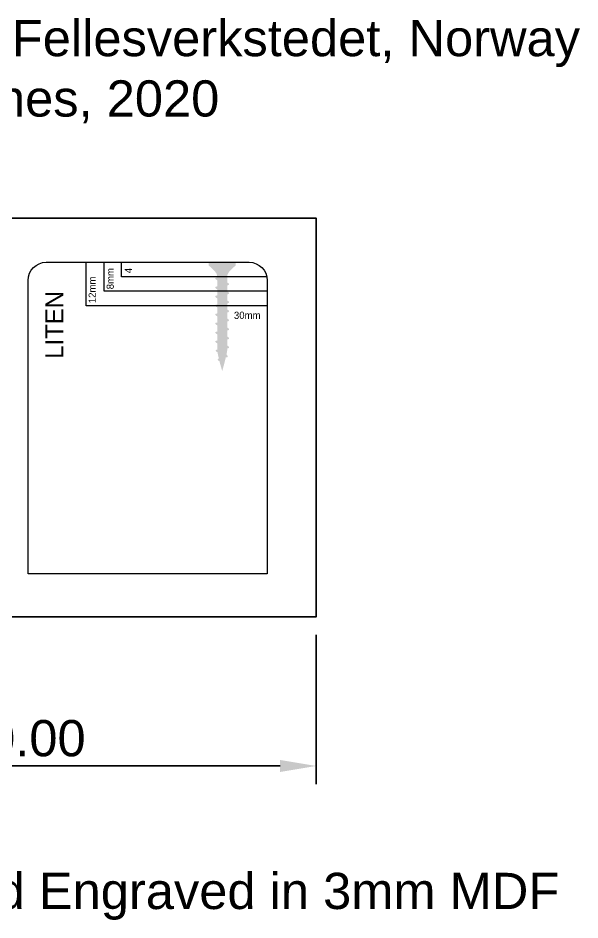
# Model space of a CAD drawing. Header units: millimetres. Extents: x 46 to 1645, y 62 to 1143.
# Drawn here: x 1470.6 to 1625.6, y 62.3 to 311.3 of the extents above; entities that cross this region are included whole.
import ezdxf

# ---------------------------------------------------------------- set-up
doc = ezdxf.new("R2010")
doc.units = ezdxf.units.MM
doc.layers.add('CNC cut', color=142, linetype='Continuous', true_color=0x00a3b8)
doc.layers.add('Default', color=18, linetype='Continuous', true_color=0x000000)
doc.styles.add('Arial Regular', font='arial.ttf')
doc.styles.add('Ebisu Regular', font='')
doc.styles.get('Ebisu Regular').set_extended_font_data('Ebisu')
doc.dimstyles.new('Default', dxfattribs={"dimscale": 10, "dimtxt": 1, "dimasz": 1, "dimexe": 0.5, "dimexo": 0.5, "dimgap": 0.25, "dimtad": 1, "dimtoh": 1, "dimzin": 1, "dimdsep": 46, "dimtxsty": 'Arial Regular', "dimcen": 0.5, "dimazin": 1, "dimtfac": 1, "dimtdec": 4, "dimtix": 1, "dimtofl": 0, "dimtmove": 1, "dimatfit": 3, "dimfxl": 1, "dimtolj": 1, "dimtzin": 1, "dimarcsym": 0})

# ---------------------------------------------------------------- blocks, each defined once
blk = doc.blocks.new('*D1')
at = {"layer": 'Default', "color": 0, "lineweight": -2}
for p, q in [((1382.88, 141.01), (1382.88, 99.79)), ((1552.88, 141.01), (1552.88, 99.79)), ((1392.88, 104.79), (1542.88, 104.79))]:
    blk.add_line(p, q, dxfattribs=at)
at = {"layer": 'Default', "color": 0}
for points in [[(1392.88, 106.46), (1392.88, 103.13), (1382.88, 104.79)], [(1542.88, 103.13), (1542.88, 106.46), (1552.88, 104.79)]]:
    blk.add_solid(points, dxfattribs=at)
at = {"layer": 'Defpoints', "color": 0}
for p in [(1382.88, 146.01), (1552.88, 146.01), (1552.88, 104.79)]:
    blk.add_point(p, dxfattribs=at)
at = {"layer": 'Default', "color": 0, "insert": (1467.88, 112.4), "char_height": 10, "attachment_point": 5, "style": 'Arial Regular'}
blk.add_mtext('\\A1;170.00', dxfattribs=at)

msp = doc.modelspace()

# ---------------------------------------------------------------- hatches: boundary and pattern name
at = {"layer": 'Default', "true_color": 0x000000}
msp.add_hatch(color=18, dxfattribs=at).paths.add_polyline_path([(1525.536, 239.932), (1525.536, 239.687), (1525.514, 239.686), (1525.492, 239.684), (1525.471, 239.682), (1525.449, 239.68), (1525.427, 239.677), (1525.405, 239.673), (1525.383, 239.67), (1525.361, 239.665), (1525.34, 239.66), (1525.319, 239.655), (1525.298, 239.649), (1525.278, 239.643), (1525.258, 239.636), (1525.238, 239.629), (1525.219, 239.622), (1525.201, 239.614), (1525.183, 239.605), (1525.174, 239.601), (1525.166, 239.597), (1525.157, 239.592), (1525.149, 239.587), (1525.141, 239.582), (1525.134, 239.578), (1525.126, 239.573), (1525.119, 239.567), (1525.112, 239.562), (1525.105, 239.557), (1525.098, 239.551), (1525.092, 239.546), (1525.085, 239.54), (1525.079, 239.534), (1525.074, 239.529), (1525.068, 239.523), (1525.063, 239.517), (1525.061, 239.514), (1525.058, 239.51), (1525.056, 239.507), (1525.054, 239.504), (1525.051, 239.501), (1525.049, 239.498), (1525.047, 239.495), (1525.045, 239.491), (1525.043, 239.488), (1525.041, 239.485), (1525.04, 239.481), (1525.038, 239.478), (1525.036, 239.475), (1525.035, 239.471), (1525.033, 239.468), (1525.032, 239.464), (1525.031, 239.461), (1525.029, 239.457), (1525.028, 239.454), (1525.027, 239.45), (1525.026, 239.447), (1525.025, 239.443), (1525.025, 239.44), (1525.024, 239.436), (1525.023, 239.432), (1525.023, 239.429), (1525.022, 239.424), (1525.022, 239.42), (1525.022, 239.416), (1525.021, 239.412), (1525.021, 239.408), (1525.021, 239.404), (1525.022, 239.399), (1525.022, 239.395), (1525.022, 239.391), (1525.023, 239.387), (1525.024, 239.383), (1525.024, 239.378), (1525.025, 239.374), (1525.026, 239.37), (1525.027, 239.366), (1525.028, 239.361), (1525.03, 239.357), (1525.031, 239.353), (1525.033, 239.349), (1525.034, 239.344), (1525.036, 239.34), (1525.038, 239.336), (1525.039, 239.331), (1525.041, 239.327), (1525.046, 239.318), (1525.05, 239.31), (1525.055, 239.301), (1525.06, 239.293), (1525.066, 239.284), (1525.072, 239.275), (1525.078, 239.267), (1525.085, 239.258), (1525.092, 239.249), (1525.099, 239.241), (1525.106, 239.232), (1525.114, 239.223), (1525.13, 239.206), (1525.147, 239.189), (1525.165, 239.172), (1525.184, 239.155), (1525.203, 239.138), (1525.224, 239.121), (1525.266, 239.088), (1525.31, 239.056), (1525.355, 239.025), (1525.401, 238.994), (1525.447, 238.965), (1525.536, 238.91), (1525.536, 237.198), (1525.514, 237.197), (1525.492, 237.195), (1525.471, 237.193), (1525.449, 237.191), (1525.427, 237.188), (1525.405, 237.185), (1525.383, 237.181), (1525.361, 237.176), (1525.34, 237.171), (1525.319, 237.166), (1525.298, 237.16), (1525.278, 237.154), (1525.258, 237.147), (1525.238, 237.14), (1525.219, 237.133), (1525.201, 237.125), (1525.183, 237.116), (1525.174, 237.112), (1525.166, 237.107), (1525.157, 237.103), (1525.149, 237.098), (1525.141, 237.093), (1525.134, 237.088), (1525.126, 237.083), (1525.119, 237.078), (1525.112, 237.073), (1525.105, 237.068), (1525.098, 237.062), (1525.092, 237.057), (1525.085, 237.051), (1525.079, 237.045), (1525.074, 237.04), (1525.068, 237.034), (1525.063, 237.028), (1525.061, 237.025), (1525.058, 237.021), (1525.056, 237.018), (1525.054, 237.015), (1525.051, 237.012), (1525.049, 237.009), (1525.047, 237.006), (1525.045, 237.002), (1525.043, 236.999), (1525.041, 236.996), (1525.04, 236.993), (1525.038, 236.989), (1525.036, 236.986), (1525.035, 236.983), (1525.033, 236.979), (1525.032, 236.976), (1525.031, 236.972), (1525.029, 236.969), (1525.028, 236.965), (1525.027, 236.962), (1525.026, 236.958), (1525.025, 236.955), (1525.025, 236.951), (1525.024, 236.947), (1525.023, 236.944), (1525.023, 236.94), (1525.022, 236.936), (1525.022, 236.932), (1525.022, 236.928), (1525.021, 236.924), (1525.021, 236.919), (1525.021, 236.915), (1525.022, 236.911), (1525.022, 236.907), (1525.022, 236.903), (1525.023, 236.898), (1525.024, 236.894), (1525.024, 236.89), (1525.025, 236.886), (1525.026, 236.881), (1525.027, 236.877), (1525.028, 236.873), (1525.03, 236.869), (1525.031, 236.864), (1525.033, 236.86), (1525.034, 236.856), (1525.036, 236.852), (1525.038, 236.847), (1525.039, 236.843), (1525.041, 236.839), (1525.046, 236.83), (1525.05, 236.821), (1525.055, 236.813), (1525.06, 236.804), (1525.066, 236.796), (1525.072, 236.787), (1525.078, 236.778), (1525.085, 236.77), (1525.092, 236.761), (1525.099, 236.752), (1525.106, 236.744), (1525.114, 236.735), (1525.13, 236.718), (1525.147, 236.701), (1525.165, 236.683), (1525.184, 236.666), (1525.203, 236.65), (1525.224, 236.633), (1525.266, 236.6), (1525.31, 236.567), (1525.355, 236.536), (1525.401, 236.506), (1525.447, 236.476), (1525.536, 236.422), (1525.536, 234.709), (1525.514, 234.708), (1525.492, 234.707), (1525.471, 234.705), (1525.449, 234.702), (1525.427, 234.699), (1525.405, 234.696), (1525.383, 234.692), (1525.361, 234.688), (1525.34, 234.683), (1525.319, 234.677), (1525.298, 234.672), (1525.278, 234.665), (1525.258, 234.659), (1525.238, 234.652), (1525.219, 234.644), (1525.201, 234.636), (1525.183, 234.628), (1525.174, 234.623), (1525.166, 234.619), (1525.157, 234.614), (1525.149, 234.609), (1525.141, 234.605), (1525.134, 234.6), (1525.126, 234.595), (1525.119, 234.59), (1525.112, 234.584), (1525.105, 234.579), (1525.098, 234.574), (1525.092, 234.568), (1525.085, 234.562), (1525.079, 234.557), (1525.074, 234.551), (1525.068, 234.545), (1525.063, 234.539), (1525.061, 234.536), (1525.058, 234.533), (1525.056, 234.53), (1525.054, 234.526), (1525.051, 234.523), (1525.049, 234.52), (1525.047, 234.517), (1525.045, 234.514), (1525.043, 234.51), (1525.041, 234.507), (1525.04, 234.504), (1525.038, 234.5), (1525.036, 234.497), (1525.035, 234.494), (1525.033, 234.49), (1525.032, 234.487), (1525.031, 234.483), (1525.029, 234.48), (1525.028, 234.476), (1525.027, 234.473), (1525.026, 234.469), (1525.025, 234.466), (1525.025, 234.462), (1525.024, 234.459), (1525.023, 234.455), (1525.023, 234.451), (1525.022, 234.447), (1525.022, 234.443), (1525.022, 234.439), (1525.021, 234.435), (1525.021, 234.431), (1525.021, 234.426), (1525.022, 234.422), (1525.022, 234.418), (1525.022, 234.414), (1525.023, 234.41), (1525.024, 234.405), (1525.024, 234.401), (1525.025, 234.397), (1525.026, 234.393), (1525.027, 234.388), (1525.028, 234.384), (1525.03, 234.38), (1525.031, 234.376), (1525.033, 234.371), (1525.034, 234.367), (1525.036, 234.363), (1525.038, 234.358), (1525.039, 234.354), (1525.041, 234.35), (1525.046, 234.341), (1525.05, 234.333), (1525.055, 234.324), (1525.06, 234.315), (1525.066, 234.307), (1525.072, 234.298), (1525.078, 234.29), (1525.085, 234.281), (1525.092, 234.272), (1525.099, 234.264), (1525.106, 234.255), (1525.114, 234.246), (1525.13, 234.229), (1525.147, 234.212), (1525.165, 234.195), (1525.184, 234.178), (1525.203, 234.161), (1525.224, 234.144), (1525.266, 234.111), (1525.31, 234.079), (1525.355, 234.047), (1525.401, 234.017), (1525.447, 233.988), (1525.536, 233.933), (1525.536, 232.221), (1525.514, 232.22), (1525.492, 232.218), (1525.471, 232.216), (1525.449, 232.214), (1525.427, 232.211), (1525.405, 232.207), (1525.383, 232.203), (1525.361, 232.199), (1525.34, 232.194), (1525.319, 232.189), (1525.298, 232.183), (1525.278, 232.177), (1525.258, 232.17), (1525.238, 232.163), (1525.219, 232.156), (1525.201, 232.148), (1525.183, 232.139), (1525.174, 232.135), (1525.166, 232.13), (1525.157, 232.126), (1525.149, 232.121), (1525.141, 232.116), (1525.134, 232.111), (1525.126, 232.106), (1525.119, 232.101), (1525.112, 232.096), (1525.105, 232.091), (1525.098, 232.085), (1525.092, 232.08), (1525.085, 232.074), (1525.079, 232.068), (1525.074, 232.062), (1525.068, 232.056), (1525.063, 232.05), (1525.061, 232.047), (1525.058, 232.044), (1525.056, 232.041), (1525.054, 232.038), (1525.051, 232.035), (1525.049, 232.031), (1525.047, 232.028), (1525.045, 232.025), (1525.043, 232.022), (1525.041, 232.018), (1525.04, 232.015), (1525.038, 232.012), (1525.036, 232.008), (1525.035, 232.005), (1525.033, 232.002), (1525.032, 231.998), (1525.031, 231.995), (1525.029, 231.991), (1525.028, 231.988), (1525.027, 231.984), (1525.026, 231.981), (1525.025, 231.977), (1525.025, 231.973), (1525.024, 231.97), (1525.023, 231.966), (1525.023, 231.962), (1525.022, 231.958), (1525.022, 231.954), (1525.022, 231.95), (1525.021, 231.946), (1525.021, 231.942), (1525.021, 231.937), (1525.022, 231.933), (1525.022, 231.929), (1525.022, 231.925), (1525.023, 231.921), (1525.024, 231.916), (1525.024, 231.912), (1525.025, 231.908), (1525.026, 231.904), (1525.027, 231.899), (1525.028, 231.895), (1525.03, 231.891), (1525.031, 231.887), (1525.033, 231.882), (1525.034, 231.878), (1525.036, 231.874), (1525.038, 231.87), (1525.039, 231.865), (1525.041, 231.861), (1525.046, 231.852), (1525.05, 231.844), (1525.055, 231.835), (1525.06, 231.826), (1525.066, 231.818), (1525.072, 231.809), (1525.078, 231.8), (1525.085, 231.792), (1525.092, 231.783), (1525.099, 231.775), (1525.106, 231.766), (1525.114, 231.757), (1525.13, 231.74), (1525.147, 231.723), (1525.165, 231.706), (1525.184, 231.689), (1525.203, 231.672), (1525.224, 231.655), (1525.266, 231.622), (1525.31, 231.59), (1525.355, 231.559), (1525.401, 231.528), (1525.447, 231.499), (1525.536, 231.444), (1525.536, 229.732), (1525.514, 229.731), (1525.492, 229.729), (1525.471, 229.727), (1525.449, 229.725), (1525.427, 229.722), (1525.405, 229.718), (1525.383, 229.715), (1525.361, 229.71), (1525.34, 229.705), (1525.319, 229.7), (1525.298, 229.694), (1525.278, 229.688), (1525.258, 229.681), (1525.238, 229.674), (1525.219, 229.667), (1525.201, 229.659), (1525.183, 229.65), (1525.174, 229.646), (1525.166, 229.642), (1525.157, 229.637), (1525.149, 229.632), (1525.141, 229.627), (1525.134, 229.623), (1525.126, 229.618), (1525.119, 229.612), (1525.112, 229.607), (1525.105, 229.602), (1525.098, 229.596), (1525.092, 229.591), (1525.085, 229.585), (1525.079, 229.579), (1525.074, 229.574), (1525.068, 229.568), (1525.063, 229.562), (1525.061, 229.559), (1525.058, 229.555), (1525.056, 229.552), (1525.054, 229.549), (1525.051, 229.546), (1525.049, 229.543), (1525.047, 229.54), (1525.045, 229.536), (1525.043, 229.533), (1525.041, 229.53), (1525.04, 229.527), (1525.038, 229.523), (1525.036, 229.52), (1525.035, 229.516), (1525.033, 229.513), (1525.032, 229.51), (1525.031, 229.506), (1525.029, 229.503), (1525.028, 229.499), (1525.027, 229.496), (1525.026, 229.492), (1525.025, 229.488), (1525.025, 229.485), (1525.024, 229.481), (1525.023, 229.478), (1525.023, 229.474), (1525.022, 229.47), (1525.022, 229.466), (1525.022, 229.461), (1525.021, 229.457), (1525.021, 229.453), (1525.021, 229.449), (1525.022, 229.445), (1525.022, 229.441), (1525.022, 229.436), (1525.023, 229.432), (1525.024, 229.428), (1525.024, 229.424), (1525.025, 229.419), (1525.026, 229.415), (1525.027, 229.411), (1525.028, 229.407), (1525.03, 229.402), (1525.031, 229.398), (1525.033, 229.394), (1525.034, 229.39), (1525.036, 229.385), (1525.038, 229.381), (1525.039, 229.377), (1525.041, 229.372), (1525.046, 229.364), (1525.05, 229.355), (1525.055, 229.347), (1525.06, 229.338), (1525.066, 229.329), (1525.072, 229.321), (1525.078, 229.312), (1525.085, 229.303), (1525.092, 229.295), (1525.099, 229.286), (1525.106, 229.277), (1525.114, 229.269), (1525.13, 229.252), (1525.147, 229.235), (1525.165, 229.217), (1525.184, 229.2), (1525.203, 229.184), (1525.224, 229.167), (1525.266, 229.134), (1525.31, 229.102), (1525.355, 229.07), (1525.401, 229.04), (1525.447, 229.011), (1525.536, 228.956), (1525.536, 227.244), (1525.514, 227.243), (1525.492, 227.241), (1525.471, 227.239), (1525.449, 227.237), (1525.427, 227.234), (1525.405, 227.23), (1525.383, 227.226), (1525.361, 227.222), (1525.34, 227.217), (1525.319, 227.212), (1525.298, 227.206), (1525.278, 227.2), (1525.258, 227.193), (1525.238, 227.186), (1525.219, 227.179), (1525.201, 227.171), (1525.183, 227.162), (1525.174, 227.158), (1525.166, 227.153), (1525.157, 227.149), (1525.149, 227.144), (1525.141, 227.139), (1525.134, 227.134), (1525.126, 227.129), (1525.119, 227.124), (1525.112, 227.119), (1525.105, 227.113), (1525.098, 227.108), (1525.092, 227.102), (1525.085, 227.097), (1525.079, 227.091), (1525.074, 227.085), (1525.068, 227.079), (1525.063, 227.073), (1525.061, 227.07), (1525.058, 227.067), (1525.056, 227.064), (1525.054, 227.061), (1525.051, 227.058), (1525.049, 227.054), (1525.047, 227.051), (1525.045, 227.048), (1525.043, 227.045), (1525.041, 227.041), (1525.04, 227.038), (1525.038, 227.035), (1525.036, 227.031), (1525.035, 227.028), (1525.033, 227.025), (1525.032, 227.021), (1525.031, 227.018), (1525.029, 227.014), (1525.028, 227.011), (1525.027, 227.007), (1525.026, 227.004), (1525.025, 227), (1525.025, 226.996), (1525.024, 226.993), (1525.023, 226.989), (1525.023, 226.985), (1525.022, 226.981), (1525.022, 226.977), (1525.022, 226.973), (1525.021, 226.969), (1525.021, 226.965), (1525.021, 226.96), (1525.022, 226.956), (1525.022, 226.952), (1525.022, 226.948), (1525.023, 226.944), (1525.024, 226.939), (1525.024, 226.935), (1525.025, 226.931), (1525.026, 226.927), (1525.027, 226.922), (1525.028, 226.918), (1525.03, 226.914), (1525.031, 226.91), (1525.033, 226.905), (1525.034, 226.901), (1525.036, 226.897), (1525.038, 226.893), (1525.039, 226.888), (1525.041, 226.884), (1525.046, 226.875), (1525.05, 226.867), (1525.055, 226.858), (1525.06, 226.849), (1525.066, 226.841), (1525.072, 226.832), (1525.078, 226.824), (1525.085, 226.815), (1525.092, 226.806), (1525.099, 226.798), (1525.106, 226.789), (1525.114, 226.78), (1525.13, 226.763), (1525.147, 226.746), (1525.165, 226.729), (1525.184, 226.712), (1525.203, 226.695), (1525.224, 226.678), (1525.266, 226.645), (1525.31, 226.613), (1525.355, 226.582), (1525.447, 226.522), (1525.536, 226.467), (1525.536, 224.755), (1525.514, 224.754), (1525.492, 224.753), (1525.471, 224.751), (1525.449, 224.748), (1525.427, 224.745), (1525.405, 224.742), (1525.383, 224.738), (1525.361, 224.733), (1525.34, 224.729), (1525.319, 224.723), (1525.298, 224.717), (1525.278, 224.711), (1525.258, 224.705), (1525.238, 224.697), (1525.219, 224.69), (1525.201, 224.682), (1525.183, 224.673), (1525.174, 224.669), (1525.166, 224.665), (1525.157, 224.66), (1525.149, 224.655), (1525.141, 224.65), (1525.134, 224.646), (1525.126, 224.641), (1525.119, 224.635), (1525.112, 224.63), (1525.105, 224.625), (1525.098, 224.619), (1525.092, 224.614), (1525.085, 224.608), (1525.079, 224.602), (1525.074, 224.597), (1525.068, 224.591), (1525.063, 224.585), (1525.061, 224.582), (1525.058, 224.578), (1525.056, 224.575), (1525.054, 224.572), (1525.051, 224.569), (1525.049, 224.566), (1525.047, 224.563), (1525.045, 224.559), (1525.043, 224.556), (1525.041, 224.553), (1525.04, 224.55), (1525.038, 224.546), (1525.036, 224.543), (1525.035, 224.539), (1525.033, 224.536), (1525.032, 224.533), (1525.031, 224.529), (1525.029, 224.526), (1525.028, 224.522), (1525.027, 224.519), (1525.026, 224.515), (1525.025, 224.512), (1525.025, 224.508), (1525.024, 224.504), (1525.023, 224.501), (1525.023, 224.497), (1525.022, 224.493), (1525.022, 224.489), (1525.022, 224.484), (1525.021, 224.48), (1525.021, 224.476), (1525.021, 224.472), (1525.022, 224.468), (1525.022, 224.464), (1525.022, 224.459), (1525.023, 224.455), (1525.024, 224.451), (1525.024, 224.447), (1525.025, 224.442), (1525.026, 224.438), (1525.027, 224.434), (1525.028, 224.43), (1525.03, 224.425), (1525.031, 224.421), (1525.033, 224.417), (1525.034, 224.412), (1525.036, 224.408), (1525.038, 224.404), (1525.039, 224.4), (1525.041, 224.395), (1525.046, 224.387), (1525.05, 224.378), (1525.055, 224.369), (1525.06, 224.361), (1525.066, 224.352), (1525.072, 224.343), (1525.078, 224.335), (1525.085, 224.326), (1525.092, 224.317), (1525.099, 224.309), (1525.106, 224.3), (1525.114, 224.292), (1525.13, 224.274), (1525.147, 224.257), (1525.165, 224.24), (1525.184, 224.223), (1525.203, 224.206), (1525.224, 224.19), (1525.266, 224.157), (1525.31, 224.124), (1525.355, 224.093), (1525.401, 224.062), (1525.447, 224.033), (1525.536, 223.979), (1525.536, 222.267), (1525.514, 222.266), (1525.492, 222.264), (1525.471, 222.262), (1525.449, 222.26), (1525.427, 222.257), (1525.405, 222.253), (1525.383, 222.249), (1525.361, 222.245), (1525.34, 222.24), (1525.319, 222.235), (1525.298, 222.229), (1525.278, 222.223), (1525.258, 222.216), (1525.238, 222.209), (1525.219, 222.201), (1525.201, 222.193), (1525.183, 222.185), (1525.174, 222.181), (1525.166, 222.176), (1525.157, 222.172), (1525.149, 222.167), (1525.141, 222.162), (1525.134, 222.157), (1525.126, 222.152), (1525.119, 222.147), (1525.112, 222.142), (1525.105, 222.136), (1525.098, 222.131), (1525.092, 222.125), (1525.085, 222.12), (1525.079, 222.114), (1525.074, 222.108), (1525.068, 222.102), (1525.063, 222.096), (1525.061, 222.093), (1525.058, 222.09), (1525.056, 222.087), (1525.054, 222.084), (1525.051, 222.08), (1525.049, 222.077), (1525.047, 222.074), (1525.045, 222.071), (1525.043, 222.068), (1525.041, 222.064), (1525.04, 222.061), (1525.038, 222.058), (1525.036, 222.054), (1525.035, 222.051), (1525.033, 222.047), (1525.032, 222.044), (1525.031, 222.04), (1525.029, 222.037), (1525.028, 222.033), (1525.027, 222.03), (1525.026, 222.026), (1525.025, 222.023), (1525.025, 222.019), (1525.024, 222.015), (1525.023, 222.012), (1525.023, 222.008), (1525.022, 222.004), (1525.022, 222), (1525.022, 221.996), (1525.021, 221.992), (1525.021, 221.987), (1525.021, 221.983), (1525.022, 221.979), (1525.022, 221.975), (1525.022, 221.971), (1525.023, 221.966), (1525.024, 221.962), (1525.024, 221.958), (1525.025, 221.954), (1525.026, 221.949), (1525.027, 221.945), (1525.028, 221.941), (1525.03, 221.937), (1525.031, 221.932), (1525.033, 221.928), (1525.034, 221.924), (1525.036, 221.92), (1525.038, 221.915), (1525.039, 221.911), (1525.041, 221.907), (1525.046, 221.898), (1525.05, 221.889), (1525.055, 221.881), (1525.06, 221.872), (1525.066, 221.864), (1525.072, 221.855), (1525.078, 221.846), (1525.085, 221.838), (1525.092, 221.829), (1525.099, 221.82), (1525.106, 221.812), (1525.114, 221.803), (1525.13, 221.786), (1525.147, 221.769), (1525.165, 221.752), (1525.184, 221.735), (1525.203, 221.718), (1525.224, 221.701), (1525.266, 221.668), (1525.31, 221.636), (1525.355, 221.604), (1525.401, 221.574), (1525.447, 221.545), (1525.536, 221.49), (1525.536, 219.774), (1525.515, 219.771), (1525.494, 219.769), (1525.474, 219.765), (1525.454, 219.762), (1525.435, 219.758), (1525.417, 219.754), (1525.399, 219.749), (1525.382, 219.744), (1525.365, 219.739), (1525.349, 219.733), (1525.334, 219.727), (1525.326, 219.724), (1525.319, 219.72), (1525.312, 219.717), (1525.305, 219.714), (1525.298, 219.71), (1525.291, 219.706), (1525.284, 219.703), (1525.278, 219.699), (1525.272, 219.695), (1525.266, 219.691), (1525.26, 219.687), (1525.254, 219.683), (1525.248, 219.678), (1525.243, 219.674), (1525.237, 219.67), (1525.232, 219.665), (1525.227, 219.661), (1525.222, 219.656), (1525.218, 219.651), (1525.213, 219.646), (1525.209, 219.641), (1525.205, 219.636), (1525.201, 219.631), (1525.197, 219.626), (1525.193, 219.621), (1525.189, 219.616), (1525.186, 219.61), (1525.183, 219.605), (1525.18, 219.599), (1525.177, 219.593), (1525.174, 219.588), (1525.171, 219.582), (1525.169, 219.576), (1525.167, 219.57), (1525.165, 219.564), (1525.163, 219.558), (1525.161, 219.552), (1525.159, 219.545), (1525.158, 219.539), (1525.156, 219.533), (1525.155, 219.526), (1525.154, 219.52), (1525.154, 219.516), (1525.153, 219.512), (1525.153, 219.508), (1525.153, 219.504), (1525.153, 219.5), (1525.153, 219.496), (1525.153, 219.491), (1525.153, 219.487), (1525.153, 219.483), (1525.153, 219.479), (1525.154, 219.475), (1525.154, 219.471), (1525.155, 219.467), (1525.155, 219.463), (1525.156, 219.459), (1525.157, 219.455), (1525.158, 219.451), (1525.159, 219.447), (1525.16, 219.442), (1525.161, 219.438), (1525.163, 219.43), (1525.166, 219.422), (1525.169, 219.414), (1525.172, 219.405), (1525.176, 219.397), (1525.18, 219.389), (1525.184, 219.38), (1525.189, 219.372), (1525.194, 219.364), (1525.199, 219.355), (1525.204, 219.347), (1525.21, 219.339), (1525.216, 219.33), (1525.222, 219.322), (1525.229, 219.314), (1525.236, 219.305), (1525.243, 219.297), (1525.25, 219.289), (1525.266, 219.272), (1525.282, 219.256), (1525.3, 219.239), (1525.318, 219.223), (1525.337, 219.207), (1525.357, 219.191), (1525.378, 219.175), (1525.4, 219.16), (1525.422, 219.144), (1525.446, 219.129), (1525.47, 219.114), (1525.494, 219.099), (1525.52, 219.085), (1525.546, 219.071), (1525.572, 219.057), (1525.599, 219.043), (1525.655, 219.017), (1525.683, 218.817), (1525.716, 218.61), (1525.796, 218.178), (1525.992, 217.268), (1525.976, 217.264), (1525.96, 217.26), (1525.944, 217.256), (1525.929, 217.252), (1525.914, 217.247), (1525.9, 217.242), (1525.886, 217.237), (1525.872, 217.231), (1525.859, 217.226), (1525.846, 217.22), (1525.834, 217.214), (1525.822, 217.207), (1525.811, 217.201), (1525.8, 217.194), (1525.795, 217.19), (1525.789, 217.187), (1525.784, 217.183), (1525.779, 217.179), (1525.775, 217.175), (1525.77, 217.172), (1525.765, 217.168), (1525.761, 217.164), (1525.756, 217.16), (1525.752, 217.156), (1525.748, 217.152), (1525.744, 217.148), (1525.74, 217.143), (1525.737, 217.139), (1525.733, 217.135), (1525.729, 217.13), (1525.726, 217.126), (1525.723, 217.121), (1525.72, 217.117), (1525.717, 217.112), (1525.714, 217.108), (1525.711, 217.103), (1525.709, 217.098), (1525.706, 217.093), (1525.704, 217.088), (1525.702, 217.083), (1525.7, 217.078), (1525.698, 217.073), (1525.696, 217.068), (1525.694, 217.063), (1525.693, 217.058), (1525.691, 217.053), (1525.69, 217.047), (1525.689, 217.042), (1525.688, 217.037), (1525.687, 217.031), (1525.686, 217.027), (1525.686, 217.023), (1525.686, 217.019), (1525.685, 217.015), (1525.685, 217.011), (1525.685, 217.007), (1525.685, 217.003), (1525.685, 216.999), (1525.685, 216.994), (1525.686, 216.99), (1525.686, 216.986), (1525.686, 216.982), (1525.687, 216.978), (1525.687, 216.974), (1525.688, 216.97), (1525.689, 216.965), (1525.689, 216.961), (1525.69, 216.957), (1525.692, 216.949), (1525.695, 216.94), (1525.697, 216.932), (1525.7, 216.924), (1525.703, 216.915), (1525.707, 216.907), (1525.71, 216.898), (1525.714, 216.89), (1525.719, 216.882), (1525.723, 216.873), (1525.728, 216.865), (1525.733, 216.856), (1525.739, 216.848), (1525.745, 216.839), (1525.751, 216.831), (1525.757, 216.823), (1525.763, 216.814), (1525.77, 216.806), (1525.777, 216.797), (1525.785, 216.789), (1525.792, 216.781), (1525.808, 216.764), (1525.825, 216.748), (1525.843, 216.731), (1525.861, 216.715), (1525.881, 216.699), (1525.901, 216.683), (1525.923, 216.667), (1525.945, 216.652), (1525.968, 216.636), (1525.992, 216.621), (1526.016, 216.606), (1526.042, 216.592), (1526.068, 216.578), (1526.095, 216.564), (1526.122, 216.55), (1526.15, 216.536), (1526.179, 216.523), (1526.443, 215.517), (1526.916, 213.89), (1526.92, 213.876), (1526.92, 213.876), (1527.274, 215.073), (1527.597, 216.272), (1527.762, 216.934), (1527.914, 217.605), (1527.943, 217.605), (1527.971, 217.606), (1527.999, 217.608), (1528.026, 217.609), (1528.052, 217.612), (1528.078, 217.615), (1528.103, 217.618), (1528.128, 217.622), (1528.152, 217.627), (1528.175, 217.632), (1528.198, 217.637), (1528.219, 217.644), (1528.241, 217.65), (1528.261, 217.657), (1528.271, 217.661), (1528.28, 217.665), (1528.29, 217.669), (1528.299, 217.673), (1528.308, 217.677), (1528.317, 217.681), (1528.326, 217.686), (1528.334, 217.69), (1528.342, 217.695), (1528.35, 217.7), (1528.358, 217.705), (1528.366, 217.71), (1528.373, 217.715), (1528.38, 217.72), (1528.387, 217.725), (1528.393, 217.731), (1528.4, 217.736), (1528.406, 217.742), (1528.412, 217.748), (1528.417, 217.754), (1528.423, 217.76), (1528.428, 217.766), (1528.432, 217.772), (1528.435, 217.776), (1528.437, 217.779), (1528.439, 217.782), (1528.441, 217.785), (1528.443, 217.789), (1528.445, 217.792), (1528.447, 217.795), (1528.449, 217.799), (1528.451, 217.802), (1528.453, 217.805), (1528.454, 217.809), (1528.456, 217.812), (1528.457, 217.816), (1528.459, 217.819), (1528.46, 217.823), (1528.461, 217.826), (1528.463, 217.83), (1528.464, 217.834), (1528.465, 217.837), (1528.466, 217.841), (1528.467, 217.845), (1528.468, 217.848), (1528.469, 217.852), (1528.469, 217.856), (1528.47, 217.86), (1528.47, 217.864), (1528.471, 217.871), (1528.472, 217.878), (1528.472, 217.886), (1528.473, 217.893), (1528.473, 217.901), (1528.473, 217.908), (1528.472, 217.916), (1528.472, 217.923), (1528.471, 217.931), (1528.47, 217.939), (1528.469, 217.946), (1528.467, 217.954), (1528.466, 217.961), (1528.464, 217.969), (1528.462, 217.977), (1528.459, 217.984), (1528.457, 217.992), (1528.454, 218), (1528.451, 218.007), (1528.448, 218.015), (1528.445, 218.023), (1528.441, 218.03), (1528.437, 218.038), (1528.433, 218.046), (1528.429, 218.053), (1528.425, 218.061), (1528.42, 218.069), (1528.416, 218.076), (1528.41, 218.084), (1528.405, 218.091), (1528.4, 218.099), (1528.394, 218.107), (1528.388, 218.114), (1528.382, 218.122), (1528.376, 218.129), (1528.37, 218.137), (1528.356, 218.152), (1528.341, 218.167), (1528.326, 218.181), (1528.31, 218.196), (1528.293, 218.21), (1528.276, 218.225), (1528.257, 218.239), (1528.238, 218.253), (1528.217, 218.267), (1528.196, 218.28), (1528.174, 218.294), (1528.152, 218.307), (1528.128, 218.32), (1528.104, 218.333), (1528.242, 219.098), (1528.269, 219.273), (1528.29, 219.438), (1528.297, 219.518), (1528.303, 219.595), (1528.307, 219.67), (1528.308, 219.741), (1528.308, 220.095), (1528.33, 220.096), (1528.351, 220.097), (1528.373, 220.099), (1528.395, 220.102), (1528.417, 220.105), (1528.439, 220.108), (1528.461, 220.112), (1528.482, 220.116), (1528.504, 220.121), (1528.525, 220.126), (1528.546, 220.132), (1528.566, 220.138), (1528.586, 220.145), (1528.605, 220.152), (1528.624, 220.16), (1528.643, 220.168), (1528.661, 220.176), (1528.669, 220.18), (1528.678, 220.185), (1528.686, 220.19), (1528.694, 220.194), (1528.702, 220.199), (1528.71, 220.204), (1528.717, 220.209), (1528.725, 220.214), (1528.732, 220.219), (1528.739, 220.225), (1528.745, 220.23), (1528.752, 220.236), (1528.758, 220.241), (1528.764, 220.247), (1528.77, 220.253), (1528.775, 220.259), (1528.78, 220.265), (1528.783, 220.268), (1528.785, 220.271), (1528.788, 220.274), (1528.79, 220.277), (1528.792, 220.28), (1528.794, 220.284), (1528.796, 220.287), (1528.798, 220.29), (1528.8, 220.293), (1528.802, 220.297), (1528.804, 220.3), (1528.805, 220.303), (1528.807, 220.307), (1528.809, 220.31), (1528.81, 220.313), (1528.811, 220.317), (1528.813, 220.32), (1528.814, 220.324), (1528.815, 220.327), (1528.816, 220.331), (1528.817, 220.334), (1528.818, 220.338), (1528.819, 220.342), (1528.82, 220.345), (1528.82, 220.349), (1528.821, 220.353), (1528.821, 220.357), (1528.822, 220.361), (1528.822, 220.365), (1528.822, 220.369), (1528.822, 220.373), (1528.822, 220.377), (1528.822, 220.382), (1528.821, 220.386), (1528.821, 220.39), (1528.82, 220.394), (1528.82, 220.399), (1528.819, 220.403), (1528.818, 220.407), (1528.817, 220.411), (1528.816, 220.416), (1528.815, 220.42), (1528.814, 220.424), (1528.812, 220.428), (1528.811, 220.433), (1528.809, 220.437), (1528.808, 220.441), (1528.806, 220.445), (1528.804, 220.45), (1528.802, 220.454), (1528.798, 220.463), (1528.793, 220.471), (1528.788, 220.48), (1528.783, 220.488), (1528.777, 220.497), (1528.772, 220.506), (1528.765, 220.514), (1528.759, 220.523), (1528.752, 220.532), (1528.745, 220.54), (1528.737, 220.549), (1528.73, 220.558), (1528.714, 220.575), (1528.696, 220.592), (1528.678, 220.609), (1528.66, 220.626), (1528.64, 220.643), (1528.62, 220.66), (1528.577, 220.692), (1528.533, 220.725), (1528.488, 220.756), (1528.442, 220.786), (1528.396, 220.816), (1528.307, 220.87), (1528.307, 222.583), (1528.329, 222.584), (1528.351, 222.585), (1528.373, 222.587), (1528.395, 222.59), (1528.417, 222.593), (1528.438, 222.596), (1528.46, 222.6), (1528.482, 222.605), (1528.503, 222.609), (1528.524, 222.615), (1528.545, 222.62), (1528.565, 222.627), (1528.585, 222.633), (1528.605, 222.64), (1528.624, 222.648), (1528.642, 222.656), (1528.66, 222.664), (1528.669, 222.669), (1528.678, 222.673), (1528.686, 222.678), (1528.694, 222.683), (1528.702, 222.687), (1528.71, 222.692), (1528.717, 222.697), (1528.725, 222.703), (1528.732, 222.708), (1528.739, 222.713), (1528.745, 222.719), (1528.752, 222.724), (1528.758, 222.73), (1528.764, 222.735), (1528.77, 222.741), (1528.775, 222.747), (1528.78, 222.753), (1528.783, 222.756), (1528.785, 222.759), (1528.787, 222.763), (1528.79, 222.766), (1528.792, 222.769), (1528.794, 222.772), (1528.796, 222.775), (1528.798, 222.779), (1528.8, 222.782), (1528.802, 222.785), (1528.804, 222.788), (1528.805, 222.792), (1528.807, 222.795), (1528.809, 222.798), (1528.81, 222.802), (1528.811, 222.805), (1528.813, 222.809), (1528.814, 222.812), (1528.815, 222.816), (1528.816, 222.819), (1528.817, 222.823), (1528.818, 222.826), (1528.819, 222.83), (1528.82, 222.834), (1528.82, 222.837), (1528.821, 222.841), (1528.821, 222.845), (1528.822, 222.849), (1528.822, 222.853), (1528.822, 222.858), (1528.822, 222.862), (1528.822, 222.866), (1528.822, 222.87), (1528.821, 222.874), (1528.821, 222.879), (1528.82, 222.883), (1528.82, 222.887), (1528.819, 222.891), (1528.818, 222.896), (1528.817, 222.9), (1528.816, 222.904), (1528.815, 222.908), (1528.814, 222.913), (1528.812, 222.917), (1528.811, 222.921), (1528.809, 222.925), (1528.808, 222.93), (1528.806, 222.934), (1528.804, 222.938), (1528.802, 222.943), (1528.798, 222.951), (1528.793, 222.96), (1528.788, 222.968), (1528.783, 222.977), (1528.777, 222.986), (1528.772, 222.994), (1528.765, 223.003), (1528.759, 223.012), (1528.752, 223.02), (1528.745, 223.029), (1528.737, 223.037), (1528.73, 223.046), (1528.714, 223.063), (1528.696, 223.08), (1528.678, 223.098), (1528.66, 223.114), (1528.64, 223.131), (1528.62, 223.148), (1528.577, 223.181), (1528.533, 223.213), (1528.488, 223.245), (1528.442, 223.275), (1528.396, 223.304), (1528.307, 223.359), (1528.307, 225.071), (1528.329, 225.072), (1528.351, 225.074), (1528.373, 225.076), (1528.395, 225.078), (1528.417, 225.081), (1528.438, 225.085), (1528.46, 225.089), (1528.482, 225.093), (1528.503, 225.098), (1528.524, 225.103), (1528.545, 225.109), (1528.565, 225.115), (1528.585, 225.122), (1528.605, 225.129), (1528.624, 225.136), (1528.642, 225.144), (1528.66, 225.153), (1528.669, 225.157), (1528.678, 225.162), (1528.686, 225.166), (1528.694, 225.171), (1528.702, 225.176), (1528.71, 225.181), (1528.717, 225.186), (1528.725, 225.191), (1528.732, 225.196), (1528.739, 225.201), (1528.745, 225.207), (1528.752, 225.212), (1528.758, 225.218), (1528.764, 225.224), (1528.77, 225.229), (1528.775, 225.235), (1528.78, 225.241), (1528.783, 225.245), (1528.785, 225.248), (1528.787, 225.251), (1528.79, 225.254), (1528.792, 225.257), (1528.794, 225.26), (1528.796, 225.263), (1528.798, 225.267), (1528.8, 225.27), (1528.802, 225.273), (1528.804, 225.276), (1528.805, 225.28), (1528.807, 225.283), (1528.809, 225.286), (1528.81, 225.29), (1528.811, 225.293), (1528.813, 225.297), (1528.814, 225.3), (1528.815, 225.304), (1528.816, 225.307), (1528.817, 225.311), (1528.818, 225.314), (1528.819, 225.318), (1528.82, 225.321), (1528.82, 225.325), (1528.821, 225.329), (1528.821, 225.333), (1528.822, 225.337), (1528.822, 225.341), (1528.822, 225.345), (1528.822, 225.35), (1528.822, 225.354), (1528.822, 225.358), (1528.821, 225.362), (1528.821, 225.366), (1528.82, 225.371), (1528.82, 225.375), (1528.819, 225.379), (1528.818, 225.383), (1528.817, 225.388), (1528.816, 225.392), (1528.815, 225.396), (1528.814, 225.4), (1528.812, 225.405), (1528.811, 225.409), (1528.809, 225.413), (1528.808, 225.418), (1528.806, 225.422), (1528.804, 225.426), (1528.802, 225.431), (1528.798, 225.439), (1528.793, 225.448), (1528.788, 225.456), (1528.783, 225.465), (1528.777, 225.474), (1528.772, 225.482), (1528.765, 225.491), (1528.759, 225.5), (1528.752, 225.508), (1528.745, 225.517), (1528.737, 225.526), (1528.73, 225.534), (1528.714, 225.552), (1528.696, 225.569), (1528.678, 225.586), (1528.66, 225.603), (1528.64, 225.62), (1528.62, 225.637), (1528.577, 225.67), (1528.533, 225.702), (1528.488, 225.733), (1528.442, 225.764), (1528.396, 225.793), (1528.307, 225.847), (1528.307, 227.56), (1528.329, 227.561), (1528.351, 227.563), (1528.373, 227.565), (1528.395, 227.567), (1528.417, 227.57), (1528.438, 227.574), (1528.46, 227.578), (1528.482, 227.582), (1528.503, 227.587), (1528.524, 227.592), (1528.545, 227.598), (1528.565, 227.604), (1528.585, 227.611), (1528.605, 227.618), (1528.624, 227.625), (1528.642, 227.633), (1528.66, 227.642), (1528.669, 227.646), (1528.678, 227.651), (1528.686, 227.655), (1528.694, 227.66), (1528.702, 227.665), (1528.71, 227.67), (1528.717, 227.675), (1528.725, 227.68), (1528.732, 227.685), (1528.739, 227.69), (1528.745, 227.696), (1528.752, 227.701), (1528.758, 227.707), (1528.764, 227.713), (1528.77, 227.719), (1528.775, 227.724), (1528.78, 227.731), (1528.783, 227.734), (1528.785, 227.737), (1528.787, 227.74), (1528.79, 227.743), (1528.792, 227.746), (1528.794, 227.749), (1528.796, 227.753), (1528.798, 227.756), (1528.8, 227.759), (1528.802, 227.762), (1528.804, 227.766), (1528.805, 227.769), (1528.807, 227.772), (1528.809, 227.776), (1528.81, 227.779), (1528.811, 227.783), (1528.813, 227.786), (1528.814, 227.79), (1528.815, 227.793), (1528.816, 227.797), (1528.817, 227.8), (1528.818, 227.804), (1528.819, 227.807), (1528.82, 227.811), (1528.82, 227.815), (1528.821, 227.818), (1528.821, 227.822), (1528.822, 227.827), (1528.822, 227.831), (1528.822, 227.835), (1528.822, 227.839), (1528.822, 227.843), (1528.822, 227.847), (1528.821, 227.852), (1528.821, 227.856), (1528.82, 227.86), (1528.82, 227.864), (1528.819, 227.869), (1528.818, 227.873), (1528.817, 227.877), (1528.816, 227.881), (1528.815, 227.885), (1528.814, 227.89), (1528.812, 227.894), (1528.811, 227.898), (1528.809, 227.903), (1528.808, 227.907), (1528.806, 227.911), (1528.804, 227.915), (1528.802, 227.92), (1528.798, 227.928), (1528.793, 227.937), (1528.788, 227.946), (1528.783, 227.954), (1528.777, 227.963), (1528.772, 227.971), (1528.765, 227.98), (1528.759, 227.989), (1528.752, 227.997), (1528.745, 228.006), (1528.737, 228.015), (1528.73, 228.023), (1528.714, 228.04), (1528.696, 228.058), (1528.678, 228.075), (1528.66, 228.092), (1528.64, 228.109), (1528.62, 228.125), (1528.577, 228.158), (1528.533, 228.191), (1528.488, 228.222), (1528.442, 228.252), (1528.396, 228.282), (1528.307, 228.336), (1528.307, 230.049), (1528.329, 230.05), (1528.351, 230.051), (1528.373, 230.053), (1528.395, 230.056), (1528.417, 230.059), (1528.438, 230.062), (1528.46, 230.066), (1528.482, 230.071), (1528.503, 230.075), (1528.524, 230.081), (1528.545, 230.086), (1528.565, 230.093), (1528.585, 230.099), (1528.605, 230.106), (1528.624, 230.114), (1528.642, 230.122), (1528.66, 230.13), (1528.669, 230.135), (1528.678, 230.139), (1528.686, 230.144), (1528.694, 230.149), (1528.702, 230.153), (1528.71, 230.158), (1528.717, 230.163), (1528.725, 230.168), (1528.732, 230.174), (1528.739, 230.179), (1528.745, 230.184), (1528.752, 230.19), (1528.758, 230.196), (1528.764, 230.201), (1528.77, 230.207), (1528.775, 230.213), (1528.78, 230.219), (1528.783, 230.222), (1528.785, 230.225), (1528.787, 230.228), (1528.79, 230.232), (1528.792, 230.235), (1528.794, 230.238), (1528.796, 230.241), (1528.798, 230.244), (1528.8, 230.248), (1528.802, 230.251), (1528.804, 230.254), (1528.805, 230.258), (1528.807, 230.261), (1528.809, 230.264), (1528.81, 230.268), (1528.811, 230.271), (1528.813, 230.275), (1528.814, 230.278), (1528.815, 230.282), (1528.816, 230.285), (1528.817, 230.289), (1528.818, 230.292), (1528.819, 230.296), (1528.82, 230.3), (1528.82, 230.303), (1528.821, 230.307), (1528.821, 230.311), (1528.822, 230.315), (1528.822, 230.319), (1528.822, 230.323), (1528.822, 230.328), (1528.822, 230.332), (1528.822, 230.336), (1528.821, 230.34), (1528.821, 230.344), (1528.82, 230.349), (1528.82, 230.353), (1528.819, 230.357), (1528.818, 230.361), (1528.817, 230.366), (1528.816, 230.37), (1528.815, 230.374), (1528.814, 230.378), (1528.812, 230.383), (1528.811, 230.387), (1528.809, 230.391), (1528.808, 230.395), (1528.806, 230.4), (1528.804, 230.404), (1528.802, 230.408), (1528.798, 230.417), (1528.793, 230.426), (1528.788, 230.434), (1528.783, 230.443), (1528.777, 230.451), (1528.772, 230.46), (1528.765, 230.469), (1528.759, 230.477), (1528.752, 230.486), (1528.745, 230.495), (1528.737, 230.503), (1528.73, 230.512), (1528.714, 230.529), (1528.696, 230.546), (1528.678, 230.563), (1528.66, 230.58), (1528.64, 230.597), (1528.62, 230.614), (1528.577, 230.647), (1528.533, 230.679), (1528.488, 230.711), (1528.442, 230.741), (1528.396, 230.77), (1528.307, 230.825), (1528.307, 232.537), (1528.329, 232.538), (1528.351, 232.54), (1528.373, 232.542), (1528.395, 232.544), (1528.417, 232.547), (1528.438, 232.551), (1528.46, 232.554), (1528.482, 232.559), (1528.503, 232.564), (1528.524, 232.569), (1528.545, 232.575), (1528.565, 232.581), (1528.585, 232.588), (1528.605, 232.595), (1528.624, 232.602), (1528.642, 232.61), (1528.66, 232.619), (1528.669, 232.623), (1528.678, 232.627), (1528.686, 232.632), (1528.694, 232.637), (1528.702, 232.641), (1528.71, 232.646), (1528.717, 232.651), (1528.725, 232.657), (1528.732, 232.662), (1528.739, 232.667), (1528.745, 232.673), (1528.752, 232.678), (1528.758, 232.684), (1528.764, 232.69), (1528.77, 232.695), (1528.775, 232.701), (1528.78, 232.707), (1528.783, 232.71), (1528.785, 232.714), (1528.787, 232.717), (1528.79, 232.72), (1528.792, 232.723), (1528.794, 232.726), (1528.796, 232.729), (1528.798, 232.733), (1528.8, 232.736), (1528.802, 232.739), (1528.804, 232.743), (1528.805, 232.746), (1528.807, 232.749), (1528.809, 232.753), (1528.81, 232.756), (1528.811, 232.76), (1528.813, 232.763), (1528.814, 232.766), (1528.815, 232.77), (1528.816, 232.774), (1528.817, 232.777), (1528.818, 232.781), (1528.819, 232.784), (1528.82, 232.788), (1528.82, 232.792), (1528.821, 232.795), (1528.821, 232.799), (1528.822, 232.804), (1528.822, 232.808), (1528.822, 232.812), (1528.822, 232.816), (1528.822, 232.82), (1528.822, 232.824), (1528.821, 232.829), (1528.821, 232.833), (1528.82, 232.837), (1528.82, 232.841), (1528.819, 232.846), (1528.818, 232.85), (1528.817, 232.854), (1528.816, 232.858), (1528.815, 232.862), (1528.814, 232.867), (1528.812, 232.871), (1528.811, 232.875), (1528.809, 232.88), (1528.808, 232.884), (1528.806, 232.888), (1528.804, 232.892), (1528.802, 232.897), (1528.798, 232.905), (1528.793, 232.914), (1528.788, 232.923), (1528.783, 232.931), (1528.777, 232.94), (1528.772, 232.949), (1528.765, 232.957), (1528.759, 232.966), (1528.752, 232.974), (1528.745, 232.983), (1528.737, 232.992), (1528.73, 233), (1528.714, 233.018), (1528.696, 233.035), (1528.678, 233.052), (1528.66, 233.069), (1528.64, 233.086), (1528.62, 233.102), (1528.577, 233.135), (1528.533, 233.168), (1528.488, 233.199), (1528.442, 233.23), (1528.396, 233.259), (1528.307, 233.313), (1528.307, 235.026), (1528.329, 235.027), (1528.351, 235.028), (1528.373, 235.03), (1528.395, 235.033), (1528.417, 235.036), (1528.438, 235.039), (1528.46, 235.043), (1528.482, 235.047), (1528.503, 235.052), (1528.524, 235.058), (1528.545, 235.063), (1528.565, 235.07), (1528.585, 235.076), (1528.605, 235.083), (1528.624, 235.091), (1528.642, 235.099), (1528.66, 235.107), (1528.669, 235.112), (1528.678, 235.116), (1528.686, 235.121), (1528.694, 235.125), (1528.702, 235.13), (1528.71, 235.135), (1528.717, 235.14), (1528.725, 235.145), (1528.732, 235.15), (1528.739, 235.156), (1528.745, 235.161), (1528.752, 235.167), (1528.758, 235.172), (1528.764, 235.178), (1528.77, 235.184), (1528.775, 235.19), (1528.78, 235.196), (1528.783, 235.199), (1528.785, 235.202), (1528.787, 235.205), (1528.79, 235.208), (1528.792, 235.211), (1528.794, 235.215), (1528.796, 235.218), (1528.798, 235.221), (1528.8, 235.224), (1528.802, 235.228), (1528.804, 235.231), (1528.805, 235.234), (1528.807, 235.238), (1528.809, 235.241), (1528.81, 235.244), (1528.811, 235.248), (1528.813, 235.251), (1528.814, 235.255), (1528.815, 235.258), (1528.816, 235.262), (1528.817, 235.265), (1528.818, 235.269), (1528.819, 235.273), (1528.82, 235.276), (1528.82, 235.28), (1528.821, 235.283), (1528.821, 235.288), (1528.822, 235.292), (1528.822, 235.296), (1528.822, 235.3), (1528.822, 235.304), (1528.822, 235.308), (1528.822, 235.313), (1528.821, 235.317), (1528.821, 235.321), (1528.82, 235.325), (1528.82, 235.33), (1528.819, 235.334), (1528.818, 235.338), (1528.817, 235.342), (1528.816, 235.346), (1528.815, 235.351), (1528.814, 235.355), (1528.812, 235.359), (1528.811, 235.364), (1528.809, 235.368), (1528.808, 235.372), (1528.806, 235.376), (1528.804, 235.381), (1528.802, 235.385), (1528.798, 235.394), (1528.793, 235.402), (1528.788, 235.411), (1528.783, 235.42), (1528.777, 235.428), (1528.772, 235.437), (1528.765, 235.445), (1528.759, 235.454), (1528.752, 235.463), (1528.745, 235.471), (1528.737, 235.48), (1528.73, 235.489), (1528.714, 235.506), (1528.696, 235.523), (1528.678, 235.54), (1528.66, 235.557), (1528.64, 235.574), (1528.62, 235.591), (1528.577, 235.624), (1528.533, 235.656), (1528.488, 235.687), (1528.442, 235.718), (1528.396, 235.747), (1528.307, 235.802), (1528.307, 237.514), (1528.329, 237.515), (1528.351, 237.517), (1528.373, 237.519), (1528.395, 237.521), (1528.417, 237.524), (1528.438, 237.528), (1528.46, 237.532), (1528.482, 237.536), (1528.503, 237.541), (1528.524, 237.546), (1528.545, 237.552), (1528.565, 237.558), (1528.585, 237.565), (1528.605, 237.572), (1528.624, 237.579), (1528.642, 237.587), (1528.66, 237.596), (1528.669, 237.6), (1528.678, 237.605), (1528.686, 237.609), (1528.694, 237.614), (1528.702, 237.619), (1528.71, 237.624), (1528.717, 237.629), (1528.725, 237.634), (1528.732, 237.639), (1528.739, 237.644), (1528.745, 237.65), (1528.752, 237.655), (1528.758, 237.661), (1528.764, 237.667), (1528.77, 237.673), (1528.775, 237.678), (1528.78, 237.684), (1528.783, 237.688), (1528.785, 237.691), (1528.787, 237.694), (1528.79, 237.697), (1528.792, 237.7), (1528.794, 237.703), (1528.796, 237.706), (1528.798, 237.71), (1528.8, 237.713), (1528.802, 237.716), (1528.804, 237.719), (1528.805, 237.723), (1528.807, 237.726), (1528.809, 237.73), (1528.81, 237.733), (1528.811, 237.736), (1528.813, 237.74), (1528.814, 237.743), (1528.815, 237.747), (1528.816, 237.75), (1528.817, 237.754), (1528.818, 237.757), (1528.819, 237.761), (1528.82, 237.765), (1528.82, 237.768), (1528.821, 237.772), (1528.821, 237.776), (1528.822, 237.78), (1528.822, 237.784), (1528.822, 237.789), (1528.822, 237.793), (1528.822, 237.797), (1528.822, 237.801), (1528.821, 237.805), (1528.821, 237.81), (1528.82, 237.814), (1528.82, 237.818), (1528.819, 237.822), (1528.818, 237.826), (1528.817, 237.831), (1528.816, 237.835), (1528.815, 237.839), (1528.814, 237.844), (1528.812, 237.848), (1528.811, 237.852), (1528.809, 237.856), (1528.808, 237.861), (1528.806, 237.865), (1528.804, 237.869), (1528.802, 237.874), (1528.798, 237.882), (1528.793, 237.891), (1528.788, 237.899), (1528.783, 237.908), (1528.777, 237.917), (1528.772, 237.925), (1528.765, 237.934), (1528.759, 237.943), (1528.752, 237.951), (1528.745, 237.96), (1528.737, 237.969), (1528.73, 237.977), (1528.714, 237.995), (1528.696, 238.012), (1528.678, 238.029), (1528.66, 238.046), (1528.64, 238.063), (1528.62, 238.079), (1528.577, 238.113), (1528.533, 238.145), (1528.488, 238.176), (1528.442, 238.207), (1528.396, 238.236), (1528.307, 238.291), (1528.307, 239.932), (1528.307, 239.97), (1528.309, 240.007), (1528.311, 240.044), (1528.313, 240.081), (1528.317, 240.117), (1528.321, 240.153), (1528.326, 240.188), (1528.332, 240.223), (1528.339, 240.258), (1528.346, 240.292), (1528.354, 240.327), (1528.362, 240.36), (1528.371, 240.394), (1528.381, 240.427), (1528.391, 240.46), (1528.402, 240.492), (1528.414, 240.525), (1528.426, 240.557), (1528.439, 240.588), (1528.452, 240.62), (1528.481, 240.682), (1528.511, 240.743), (1528.543, 240.803), (1528.578, 240.862), (1528.614, 240.92), (1528.651, 240.977), (1528.69, 241.034), (1528.731, 241.089), (1528.772, 241.144), (1528.815, 241.199), (1528.905, 241.306), (1528.997, 241.411), (1529.384, 241.82), (1529.586, 242.024), (1529.796, 242.226), (1530.195, 242.595), (1530.617, 242.966), (1530.617, 243.876), (1530.617, 243.876), (1529.353, 243.792), (1528.156, 243.734), (1527.528, 243.714), (1526.922, 243.707), (1526.316, 243.714), (1525.687, 243.734), (1523.585, 243.85), (1523.226, 243.876), (1523.226, 242.966), (1523.226, 242.966), (1523.648, 242.595), (1524.047, 242.227), (1524.257, 242.024), (1524.459, 241.82), (1524.846, 241.411), (1524.939, 241.306), (1525.028, 241.199), (1525.071, 241.144), (1525.113, 241.089), (1525.153, 241.034), (1525.192, 240.977), (1525.23, 240.92), (1525.266, 240.862), (1525.3, 240.803), (1525.332, 240.743), (1525.362, 240.682), (1525.391, 240.62), (1525.404, 240.588), (1525.417, 240.557), (1525.429, 240.525), (1525.441, 240.492), (1525.452, 240.46), (1525.462, 240.427), (1525.472, 240.394), (1525.481, 240.36), (1525.49, 240.327), (1525.497, 240.292), (1525.505, 240.258), (1525.511, 240.223), (1525.517, 240.188), (1525.522, 240.153), (1525.526, 240.117), (1525.53, 240.081), (1525.532, 240.044), (1525.534, 240.007), (1525.536, 239.97)], flags=0)

# ---------------------------------------------------------------- linework, layer by layer
at = {"layer": 'CNC cut'}
msp.add_lwpolyline([(1382.876, 146.01), (1552.876, 146.01), (1552.876, 256.01), (1382.876, 256.01)], close=True, dxfattribs=at)
at = {"layer": 'Default', "color": 1, "lineweight": 0, "true_color": 0xff0000}
msp.add_line((1478.348, 243.876), (1534.348, 243.876), dxfattribs=at)
at = {"layer": 'Default', "color": 18, "lineweight": 0, "true_color": 0x000000}
for points in [[(1539.348, 231.876), (1489.348, 231.876), (1489.348, 243.876)], [(1539.348, 235.876), (1494.347, 235.876), (1494.347, 243.876)], [(1539.147, 239.876), (1499.147, 239.876), (1499.147, 243.876)]]:
    msp.add_lwpolyline(points, dxfattribs=at)
at = {"layer": 'Default', "color": 1, "lineweight": 0, "true_color": 0xff0000}
msp.add_lwpolyline([(1539.347, 238.876), (1539.348, 208.79), (1539.348, 157.876), (1473.348, 157.876), (1473.348, 208.79), (1473.348, 238.876)], dxfattribs=at)
for points in [[(1473.348, 238.876), (1473.348, 241.637), (1475.586, 243.876), (1478.348, 243.876)], [(1534.348, 243.876), (1537.109, 243.876), (1539.347, 241.637), (1539.347, 238.876)]]:
    msp.add_open_spline(points, degree=3, dxfattribs=at)

# ---------------------------------------------------------------- texts
at = {"layer": 'Default', "char_height": 10, "attachment_point": 1, "style": 'Arial Regular'}
for s, insert, width in [('{\\fArial;Designed @ Fellesverkstedet, Norway }\\P{\\fArial;by Jack Hughes, 2020}\\P', (1387.909, 310.779), 493.04348), ('Laser Cut and Engraved in 3mm MDF', (1384.711, 75.29), 486.63043)]:
    msp.add_mtext(s, dxfattribs=dict(at, insert=insert, width=width))
at = {"layer": 'Default', "color": 18, "true_color": 0x000000, "attachment_point": 7, "rotation": 90, "style": 'Ebisu Regular'}
for s, insert, char_height, width in [('8mm', (1497.029, 236.41), 1.9756, 16.57272), ('4', (1502.03, 240.838), 1.976, 7.1559), ('12mm', (1492.029, 232.582), 1.9756, 19.95311), ('LITEN', (1483.065, 217.239), 4.9389, 45.32802)]:
    msp.add_mtext(s, dxfattribs=dict(at, insert=insert, char_height=char_height, width=width))
at = {"layer": 'Default', "color": 18, "true_color": 0x000000, "insert": (1530.16, 228.22), "char_height": 1.9756, "width": 19.95311, "attachment_point": 7, "style": 'Ebisu Regular'}
msp.add_mtext('30mm', dxfattribs=at)

# ---------------------------------------------------------------- dimensions: what is measured, and where the dimension line sits
at = {"layer": 'Default'}
dim = msp.add_linear_dim(base=(1552.876, 104.793), p1=(1382.876, 146.01), p2=(1552.876, 146.01), dimstyle='Default', override={"dimscale": 10, "dimtxt": 1, "dimasz": 1, "dimexe": 0.5, "dimexo": 0.5, "dimgap": 0.25, "dimtad": 1, "dimtih": 0, "dimtoh": 0, "dimdec": 2, "dimzin": 1, "dimtxsty": 'Arial Regular', "dimsah": 0, "dimcen": 0.5, "dimadec": 2, "dimazin": 1, "dimtix": 0, "dimtmove": 0, "dimtzin": 1}, dxfattribs=at)
dim.commit()
dim.dimension.update_dxf_attribs({"geometry": '*D1', "text_midpoint": (1467.876, 112.398)})

doc.saveas('drawing.dxf')
